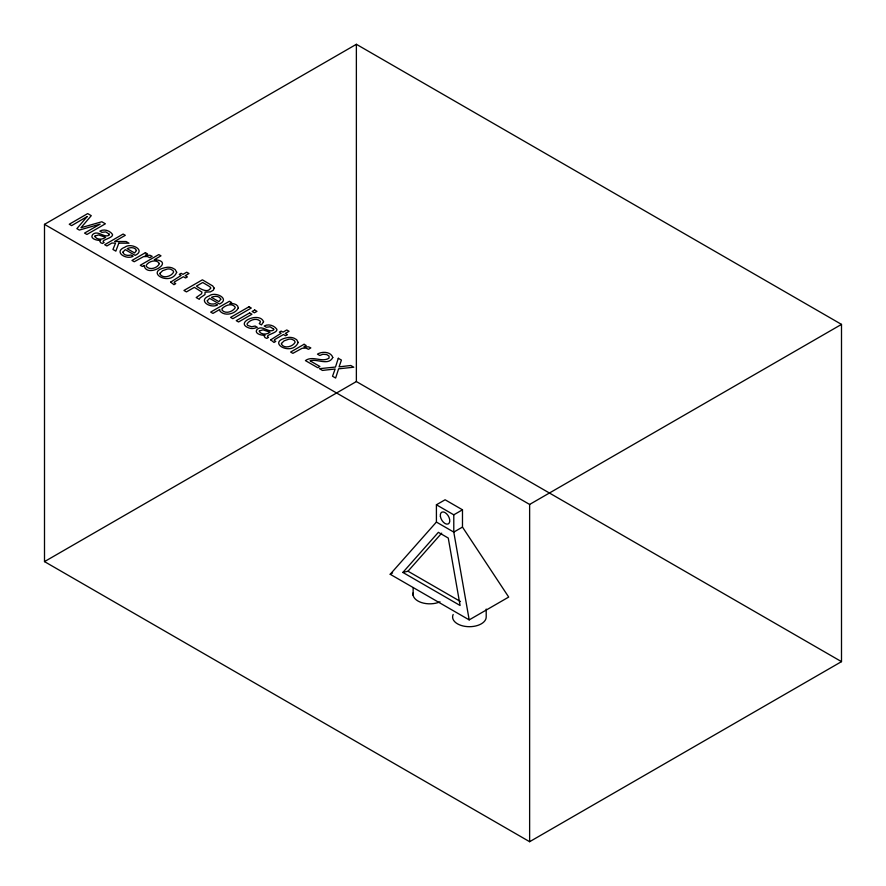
<?xml version="1.0" encoding="UTF-8"?>
<svg xmlns="http://www.w3.org/2000/svg" width="886" height="886" viewBox="0 0 886 886"><rect width="100%" height="100%" fill="white"/><g stroke="black" fill="none" stroke-linecap="round" stroke-linejoin="round"><path stroke-width="1.33" d="M390.194 574.272L436.41 522.064L436.41 504.787L445.104 499.77L462.481 509.804L462.481 527.081L508.697 597.075L469.192 619.89L390.194 574.272L392.587 572.888M402.864 572.445L438.371 532.331L448.261 538.046L460.1 605.492L402.864 572.445L408.003 571.215L441.693 533.15M44.499 224.357L356.371 44.3L841.501 324.387L841.501 661.643L529.629 841.7L44.499 561.613L44.499 224.357L529.629 504.444L841.501 324.387M44.499 561.613L356.371 381.556L841.501 661.643M436.41 504.787L453.787 514.821L462.481 509.804M462.481 527.081L453.787 532.098L436.41 522.064M408.003 571.215L460.465 601.505M469.192 619.89L453.787 532.098L453.787 514.821M529.629 504.444L529.629 841.7M486.204 609.07L486.204 616.999A16.801 9.702 0 0 1 467.21 626.612A16.801 9.702 0 0 1 453.167 614.485M413.142 587.529L413.142 595.403M356.371 44.3L356.371 381.556M440.021 601.827A16.801 9.702 0 0 1 421.393 602.535A16.801 9.702 0 0 1 413.142 592.867M263.563 321.729L261.47 324.918L259.277 323.645L260.429 321.928L260.107 321.031C256.331 317.587 249.896 319.89 247.227 323.611A3.921 2.259 0 0 0 247.759 325.417L251.613 326.757L255.113 326.048L257.305 327.322L254.326 328.274A6.523 3.765 0 0 1 250.162 328.341C232.653 323.268 259.52 311.052 263.563 321.729M170.677 282.113L173.944 284.683L175.727 283.653L174.154 282.634L174.62 281.814L183.402 276.753L185.551 277.994L187.389 276.919L185.24 275.679L188.995 273.519L186.713 272.201L182.959 274.361L181.143 273.309L179.293 274.383L181.109 275.435L170.677 282.113M270.717 339.87L273.995 342.45L275.779 341.42L274.206 340.401L274.671 339.582L283.454 334.509L285.591 335.75L287.441 334.686L285.292 333.446L289.046 331.275L286.765 329.957L283.011 332.128L281.183 331.076L279.345 332.139L281.161 333.191L270.717 339.87M122.944 252.1C123.353 255.478 128.293 255.844 130.929 254.98L133.144 256.264C126.299 260.207 112.799 251.801 124.959 247.161C130.807 242.354 146.411 250.151 135.115 255.345L125.269 249.653L122.944 252.1M207.28 300.797C207.678 304.164 212.618 304.529 215.254 303.665L217.48 304.95C210.624 308.893 197.124 300.487 209.284 295.846C215.132 291.04 230.737 298.837 219.451 304.031L209.594 298.338L207.28 300.797M109.355 234.303L109.288 235.045C104.326 238.644 97.881 229.474 92.587 234.591C89.386 238.821 97.637 240.793 100.661 240.316L99.808 241.269L100.683 242.72L102.466 243.495L104.127 242.52C99.265 240.25 112.234 238.5 112.555 234.978L112.433 234.314C109.786 230.515 103.994 228.71 99.841 231.113L101.945 232.331L105.766 231.899L109.355 234.303M273.73 329.193L273.663 329.946C268.702 333.546 262.256 324.365 256.962 329.492C253.75 333.723 262.012 335.694 265.036 335.218L264.183 336.159L265.058 337.621L266.841 338.386L268.502 337.422C263.64 335.152 276.609 333.402 276.93 329.88L276.809 329.215C274.162 325.417 268.369 323.611 264.216 326.015L266.321 327.233L270.141 326.801L273.73 329.193M159.989 273.298L159.912 273.973C162.758 279.046 171.507 276.498 173.667 272.035L172.947 270.551L170.92 269.355A4.352 2.514 0 0 0 167.388 269.034L162.636 270.684L159.989 273.298M281.493 343.447L281.405 344.111C284.251 349.195 293 346.647 295.16 342.173L294.451 340.689L292.413 339.504A4.352 2.514 0 0 0 288.88 339.172L284.129 340.833L281.493 343.447M214.224 288.183L213.338 290.187L210.359 291.893L205.031 292.17L204.987 294.562L200.014 297.951L199.272 299.313L196.205 297.541L201.587 293.742L201.953 292.114L194.366 287.341L186.448 291.904L183.956 290.464L202.396 279.821L212.706 285.945L214.224 288.183M159.391 263.585C157.653 268.081 149.457 270.706 146.234 266.232L146.19 265.412C148.438 261.215 156.678 258.801 159.391 263.585M144.086 265.468C146.555 279.112 176.502 261.082 154.297 259.698L160.986 255.832L158.793 254.57L140.276 265.257L142.369 266.453L144.086 265.468M176.679 272.29C170.466 287.363 142.424 271.083 167.388 267.251A7.852 4.53 0 0 1 172.515 268.037L175.162 269.532L176.679 272.29M298.172 342.439C291.97 357.512 263.917 341.221 288.88 337.389A7.852 4.53 0 0 1 294.008 338.175L296.655 339.681L298.172 342.439M95.046 236.019L94.913 236.706C97.216 240.028 102.654 239.774 105.611 237.337L98.667 234.923L95.046 236.019M259.421 330.921L259.288 331.608C261.591 334.93 267.029 334.675 269.986 332.239L263.042 329.825L259.421 330.921M136.477 250.516L134.594 252.964L127.119 248.656C129.954 247.194 135.137 246.961 136.477 250.516M220.802 299.202L218.92 301.65L211.455 297.342C214.279 295.88 219.462 295.647 220.802 299.202M210.713 288.039C207.667 293.731 199.893 288.57 196.448 286.134L202.75 282.501L209.904 286.743L210.713 288.039M332.793 357.49C328.518 366.073 317.099 358.487 310.067 360.812L319.89 366.483L317.753 367.712L305.404 360.591C312.714 355.22 322.039 362.895 329.071 358.121L329.038 356.061L326.679 354.555L322.892 354.267L319.746 355.474L317.454 354.145C322.05 351.144 330.965 351.609 332.793 357.49M238.312 307.974C235.421 314.142 224.435 316.634 219.861 310.953L219.817 309.424L212.95 313.4L210.68 312.094L229.43 301.262L231.634 302.536L229.851 303.566C232.985 303.278 238.046 304.086 238.312 307.974M338.297 358.276L335.495 367.037L319.436 368.687L322.449 370.426L335.141 368.997L332.527 376.251L335.628 378.034L338.596 368.831L353.78 367.214L350.801 365.497L339.072 366.87L341.42 360.081L338.297 358.276M118.813 243.141L115.833 251.137L112.943 249.475L115.534 243.129L111.902 243.041L106.852 245.954L104.681 244.702L123.132 234.048L125.303 235.311L114.593 241.49L126.1 241.535L128.991 243.207L118.813 243.141M222.286 308.439L221.965 310.056C225.266 314.308 232.708 311.883 235.122 307.841L235.1 307.021C231.988 302.757 225.31 305.227 222.286 308.439M87.127 216.605L76.872 228.643L79.341 230.072L100.162 224.125L84.558 233.084L86.928 234.447L105.379 223.804L101.835 221.755L80.98 227.724L91.269 215.663L87.692 213.592L69.252 224.247L71.633 225.62L87.127 216.605M145.404 252.687L131.959 260.451L134.218 261.747L143.532 256.641L147.342 256.519L149.8 257.693L152.182 256.32L150.011 255.279L145.226 255.268L147.552 253.917L145.404 252.687M249.032 306.744L230.581 317.387L232.852 318.694L251.292 308.04L249.032 306.744M249.619 312.924L236.241 320.654L238.533 321.983L251.923 314.253L249.619 312.924M254.681 310L252.122 311.484L254.415 312.802L256.984 311.329L254.681 310M304.064 344.289L290.619 352.052L292.878 353.348L302.192 348.242L306.002 348.12L308.461 349.305L310.842 347.921L308.671 346.88L303.887 346.869L306.213 345.529L304.064 344.289M440.397 516.438A6.7 3.865 60 0 0 448.172 523.958A6.7 3.865 60 0 0 446.566 513.747A6.7 3.865 60 0 0 440.397 516.438"/></g></svg>
